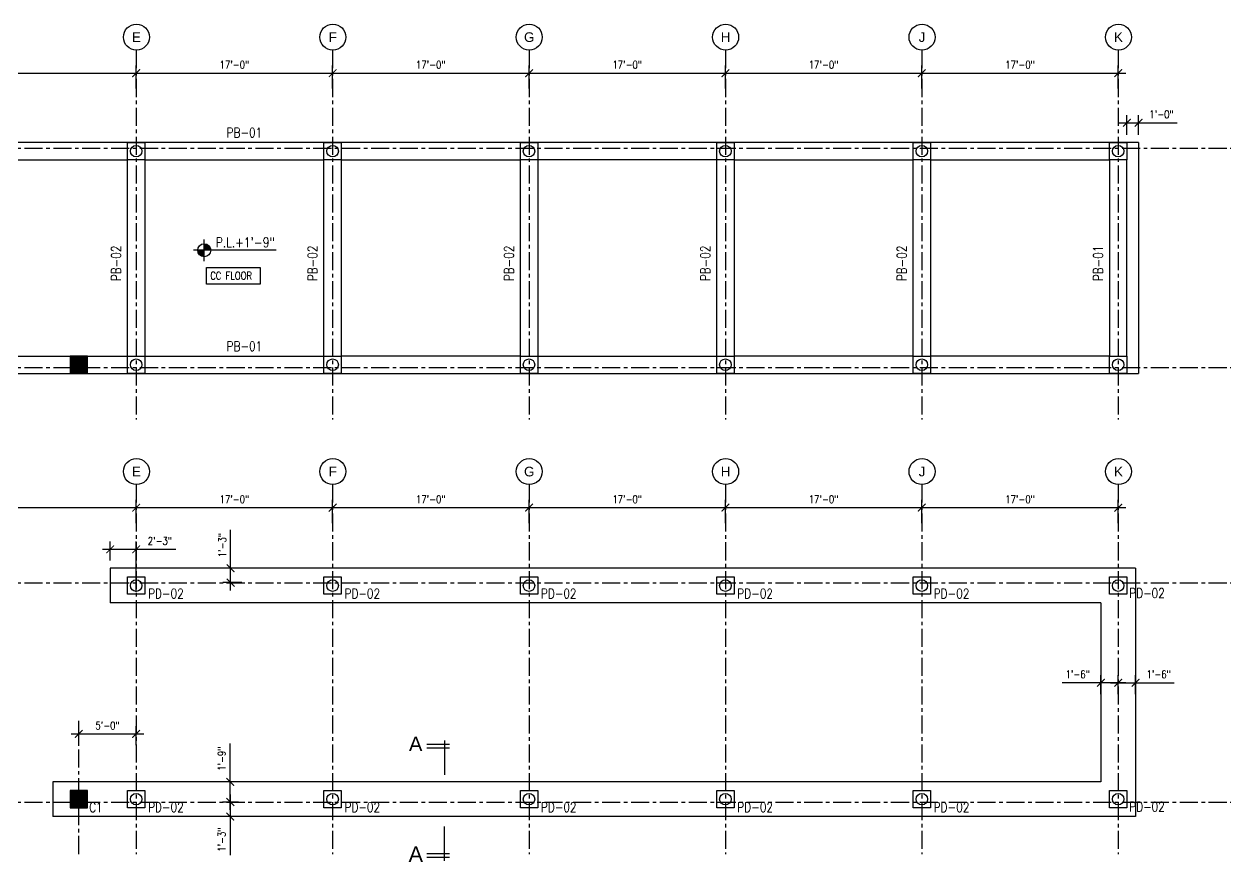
# Model space of a CAD drawing. Header units: inches. Extents: x 58342 to 61343, y 11242 to 14225.
# Drawn here: x 60089 to 61343, y 11433 to 12303 of the extents above; entities that cross this region are included whole.
import ezdxf
from ezdxf.enums import TextEntityAlignment as Align

# ---------------------------------------------------------------- set-up
doc = ezdxf.new("R2010")
doc.units = ezdxf.units.IN
doc.header["$MEASUREMENT"] = 0
doc.header["$PDMODE"] = 3
doc.linetypes.add('CENTER', pattern=[2, 1.25, -0.25, 0.25, -0.25])
for name, color, linetype in [('A-RCC-SHWL', 4, 'Continuous'), ('A-TEXT-P', 242, 'Continuous'), ('aero', 2, 'Continuous'), ('COLUMN', 4, 'Continuous'), ('DIM', 2, 'Continuous'), ('GC', 3, 'Continuous'), ('Grid line', 1, 'CENTER'), ('GT', 4, 'Continuous'), ('HATCH', 253, 'Continuous'), ('L3', 3, 'Continuous'), ('L5', 5, 'Continuous'), ('LEVEL', 2, 'Continuous'), ('PB', 3, 'Continuous'), ('TEXT2', 3, 'Continuous'), ('TEXT3', 4, 'Continuous'), ('WALL', 3, 'Continuous')]:
    doc.layers.add(name, color=color, linetype=linetype)
doc.styles.add('ARIAL', font='arial.ttf')
doc.styles.add('dim', font='arial.ttf')
doc.styles.add('DIM 1_1 (A)', font='simplex.shx', dxfattribs={"width": 0.8})
doc.styles.add('DIM 1_4 (A)', font='simplex.shx', dxfattribs={"width": 0.8})
doc.styles.add('DIM 1_8 (A)', font='simplex.shx', dxfattribs={"width": 0.8})
doc.styles.add('DIM 3_16 (A)', font='simplex.shx', dxfattribs={"width": 0.8})
doc.dimstyles.new('DIM 1_8 (A)', dxfattribs={"dimtxt": 8, "dimasz": 8, "dimexe": 8, "dimexo": 8, "dimgap": 4, "dimtad": 1, "dimdec": 0, "dimzin": 3, "dimdsep": 46, "dimlunit": 4, "dimtxsty": 'DIM 1_8 (A)', "dimblk": 'ARCHTICK', "dimcen": 8, "dimdle": 8, "dimclrd": 2, "dimclre": 2, "dimclrt": 3, "dimadec": 0, "dimazin": 2, "dimtfac": 1, "dimtdec": 0, "dimtofl": 0, "dimtmove": 0, "dimatfit": 3, "dimfxl": 0, "dimtolj": 1, "dimtzin": 0, "dimlwd": -1, "dimlwe": -1, "dimarcsym": 0})

# ---------------------------------------------------------------- blocks, each defined once
blk = doc.blocks.new('_ARCHTICK')
at = {"color": 0, "linetype": 'ByBlock', "const_width": 0.15}
blk.add_lwpolyline([(-0.5, -0.5), (0.5, 0.5)], dxfattribs=at)
blk = doc.blocks.new('*D1055')
at = {"layer": 'DEFPOINTS', "color": 0, "transparency": 16777216}
for p in [(60205.8, 12252.2), (59809.8, 12228.2), (60205.8, 12228.2)]:
    blk.add_point(p, dxfattribs=at)
at = {"layer": 'DIM', "color": 2, "transparency": 16777216}
for p, q in [((59809.8, 12236.2), (59809.8, 12260.2)), ((60205.8, 12236.2), (60205.8, 12260.2)), ((59801.8, 12252.2), (60213.8, 12252.2))]:
    blk.add_line(p, q, dxfattribs=at)
at = {"layer": 'DIM', "color": 2, "transparency": 16777216, "xscale": 8, "yscale": 8, "zscale": 8, "rotation": 180}
blk.add_blockref('_ARCHTICK', (59809.8, 12252.2), dxfattribs=at)
at = {"layer": 'DIM', "color": 2, "transparency": 16777216, "xscale": 8, "yscale": 8, "zscale": 8}
blk.add_blockref('_ARCHTICK', (60205.8, 12252.2), dxfattribs=at)
at = {"layer": 'DIM', "color": 3, "transparency": 16777216, "insert": (60007.8, 12261), "char_height": 8, "attachment_point": 5, "style": 'DIM 1_8 (A)'}
blk.add_mtext('\\A1;33\'-0"', dxfattribs=at)
blk = doc.blocks.new('*D1056')
at = {"layer": 'DEFPOINTS', "color": 0, "transparency": 16777216}
for p in [(60409.8, 12252.2), (60205.8, 12228.2), (60409.8, 12228.2)]:
    blk.add_point(p, dxfattribs=at)
at = {"layer": 'DIM', "color": 2, "transparency": 16777216}
for p, q in [((60205.8, 12236.2), (60205.8, 12260.2)), ((60409.8, 12236.2), (60409.8, 12260.2)), ((60197.8, 12252.2), (60417.8, 12252.2))]:
    blk.add_line(p, q, dxfattribs=at)
at = {"layer": 'DIM', "color": 2, "transparency": 16777216, "xscale": 8, "yscale": 8, "zscale": 8, "rotation": 180}
blk.add_blockref('_ARCHTICK', (60205.8, 12252.2), dxfattribs=at)
at = {"layer": 'DIM', "color": 2, "transparency": 16777216, "xscale": 8, "yscale": 8, "zscale": 8}
blk.add_blockref('_ARCHTICK', (60409.8, 12252.2), dxfattribs=at)
at = {"layer": 'DIM', "color": 3, "transparency": 16777216, "insert": (60307.8, 12261), "char_height": 8, "attachment_point": 5, "style": 'DIM 1_8 (A)'}
blk.add_mtext('\\A1;17\'-0"', dxfattribs=at)
blk = doc.blocks.new('*D1057')
at = {"layer": 'DEFPOINTS', "color": 0, "transparency": 16777216}
for p in [(60613.8, 12252.2), (60409.8, 12228.2), (60613.8, 12228.2)]:
    blk.add_point(p, dxfattribs=at)
at = {"layer": 'DIM', "color": 2, "transparency": 16777216}
for p, q in [((60409.8, 12236.2), (60409.8, 12260.2)), ((60613.8, 12236.2), (60613.8, 12260.2)), ((60401.8, 12252.2), (60621.8, 12252.2))]:
    blk.add_line(p, q, dxfattribs=at)
at = {"layer": 'DIM', "color": 2, "transparency": 16777216, "xscale": 8, "yscale": 8, "zscale": 8, "rotation": 180}
blk.add_blockref('_ARCHTICK', (60409.8, 12252.2), dxfattribs=at)
at = {"layer": 'DIM', "color": 2, "transparency": 16777216, "xscale": 8, "yscale": 8, "zscale": 8}
blk.add_blockref('_ARCHTICK', (60613.8, 12252.2), dxfattribs=at)
at = {"layer": 'DIM', "color": 3, "transparency": 16777216, "insert": (60511.8, 12261), "char_height": 8, "attachment_point": 5, "style": 'DIM 1_8 (A)'}
blk.add_mtext('\\A1;17\'-0"', dxfattribs=at)
blk = doc.blocks.new('*D1058')
at = {"layer": 'DEFPOINTS', "color": 0, "transparency": 16777216}
for p in [(60817.8, 12252.2), (60613.8, 12228.2), (60817.8, 12228.2)]:
    blk.add_point(p, dxfattribs=at)
at = {"layer": 'DIM', "color": 2, "transparency": 16777216}
for p, q in [((60613.8, 12236.2), (60613.8, 12260.2)), ((60817.8, 12236.2), (60817.8, 12260.2)), ((60605.8, 12252.2), (60825.8, 12252.2))]:
    blk.add_line(p, q, dxfattribs=at)
at = {"layer": 'DIM', "color": 2, "transparency": 16777216, "xscale": 8, "yscale": 8, "zscale": 8, "rotation": 180}
blk.add_blockref('_ARCHTICK', (60613.8, 12252.2), dxfattribs=at)
at = {"layer": 'DIM', "color": 2, "transparency": 16777216, "xscale": 8, "yscale": 8, "zscale": 8}
blk.add_blockref('_ARCHTICK', (60817.8, 12252.2), dxfattribs=at)
at = {"layer": 'DIM', "color": 3, "transparency": 16777216, "insert": (60715.8, 12261), "char_height": 8, "attachment_point": 5, "style": 'DIM 1_8 (A)'}
blk.add_mtext('\\A1;17\'-0"', dxfattribs=at)
blk = doc.blocks.new('*D1059')
at = {"layer": 'DEFPOINTS', "color": 0, "transparency": 16777216}
for p in [(61021.8, 12252.2), (60817.8, 12228.2), (61021.8, 12228.2)]:
    blk.add_point(p, dxfattribs=at)
at = {"layer": 'DIM', "color": 2, "transparency": 16777216}
for p, q in [((60817.8, 12236.2), (60817.8, 12260.2)), ((61021.8, 12236.2), (61021.8, 12260.2)), ((60809.8, 12252.2), (61029.8, 12252.2))]:
    blk.add_line(p, q, dxfattribs=at)
at = {"layer": 'DIM', "color": 2, "transparency": 16777216, "xscale": 8, "yscale": 8, "zscale": 8, "rotation": 180}
blk.add_blockref('_ARCHTICK', (60817.8, 12252.2), dxfattribs=at)
at = {"layer": 'DIM', "color": 2, "transparency": 16777216, "xscale": 8, "yscale": 8, "zscale": 8}
blk.add_blockref('_ARCHTICK', (61021.8, 12252.2), dxfattribs=at)
at = {"layer": 'DIM', "color": 3, "transparency": 16777216, "insert": (60919.8, 12261), "char_height": 8, "attachment_point": 5, "style": 'DIM 1_8 (A)'}
blk.add_mtext('\\A1;17\'-0"', dxfattribs=at)
blk = doc.blocks.new('*D1060')
at = {"layer": 'DEFPOINTS', "color": 0, "transparency": 16777216}
for p in [(61225.8, 12252.2), (61021.8, 12228.2), (61225.8, 12228.2)]:
    blk.add_point(p, dxfattribs=at)
at = {"layer": 'DIM', "color": 2, "transparency": 16777216}
for p, q in [((61021.8, 12236.2), (61021.8, 12260.2)), ((61225.8, 12236.2), (61225.8, 12260.2)), ((61013.8, 12252.2), (61233.8, 12252.2))]:
    blk.add_line(p, q, dxfattribs=at)
at = {"layer": 'DIM', "color": 2, "transparency": 16777216, "xscale": 8, "yscale": 8, "zscale": 8, "rotation": 180}
blk.add_blockref('_ARCHTICK', (61021.8, 12252.2), dxfattribs=at)
at = {"layer": 'DIM', "color": 2, "transparency": 16777216, "xscale": 8, "yscale": 8, "zscale": 8}
blk.add_blockref('_ARCHTICK', (61225.8, 12252.2), dxfattribs=at)
at = {"layer": 'DIM', "color": 3, "transparency": 16777216, "insert": (61123.8, 12261), "char_height": 8, "attachment_point": 5, "style": 'DIM 1_8 (A)'}
blk.add_mtext('\\A1;17\'-0"', dxfattribs=at)
blk = doc.blocks.new('*D1125')
at = {"layer": 'DEFPOINTS', "color": 0, "transparency": 16777216}
for p in [(60205.8, 11800.7), (59809.8, 11776.7), (60205.8, 11776.7)]:
    blk.add_point(p, dxfattribs=at)
at = {"layer": 'DIM', "color": 2, "transparency": 16777216}
for p, q in [((59809.8, 11784.7), (59809.8, 11808.7)), ((60205.8, 11784.7), (60205.8, 11808.7)), ((59801.8, 11800.7), (60213.8, 11800.7))]:
    blk.add_line(p, q, dxfattribs=at)
at = {"layer": 'DIM', "color": 2, "transparency": 16777216, "xscale": 8, "yscale": 8, "zscale": 8, "rotation": 180}
blk.add_blockref('_ARCHTICK', (59809.8, 11800.7), dxfattribs=at)
at = {"layer": 'DIM', "color": 2, "transparency": 16777216, "xscale": 8, "yscale": 8, "zscale": 8}
blk.add_blockref('_ARCHTICK', (60205.8, 11800.7), dxfattribs=at)
at = {"layer": 'DIM', "color": 3, "transparency": 16777216, "insert": (60007.8, 11809.4), "char_height": 8, "attachment_point": 5, "style": 'DIM 1_8 (A)'}
blk.add_mtext('\\A1;33\'-0"', dxfattribs=at)
blk = doc.blocks.new('*D1126')
at = {"layer": 'DEFPOINTS', "color": 0, "transparency": 16777216}
for p in [(60409.8, 11800.7), (60205.8, 11776.7), (60409.8, 11776.7)]:
    blk.add_point(p, dxfattribs=at)
at = {"layer": 'DIM', "color": 2, "transparency": 16777216}
for p, q in [((60205.8, 11784.7), (60205.8, 11808.7)), ((60409.8, 11784.7), (60409.8, 11808.7)), ((60197.8, 11800.7), (60417.8, 11800.7))]:
    blk.add_line(p, q, dxfattribs=at)
at = {"layer": 'DIM', "color": 2, "transparency": 16777216, "xscale": 8, "yscale": 8, "zscale": 8, "rotation": 180}
blk.add_blockref('_ARCHTICK', (60205.8, 11800.7), dxfattribs=at)
at = {"layer": 'DIM', "color": 2, "transparency": 16777216, "xscale": 8, "yscale": 8, "zscale": 8}
blk.add_blockref('_ARCHTICK', (60409.8, 11800.7), dxfattribs=at)
at = {"layer": 'DIM', "color": 3, "transparency": 16777216, "insert": (60307.8, 11809.4), "char_height": 8, "attachment_point": 5, "style": 'DIM 1_8 (A)'}
blk.add_mtext('\\A1;17\'-0"', dxfattribs=at)
blk = doc.blocks.new('*D1127')
at = {"layer": 'DEFPOINTS', "color": 0, "transparency": 16777216}
for p in [(60613.8, 11800.7), (60409.8, 11776.7), (60613.8, 11776.7)]:
    blk.add_point(p, dxfattribs=at)
at = {"layer": 'DIM', "color": 2, "transparency": 16777216}
for p, q in [((60409.8, 11784.7), (60409.8, 11808.7)), ((60613.8, 11784.7), (60613.8, 11808.7)), ((60401.8, 11800.7), (60621.8, 11800.7))]:
    blk.add_line(p, q, dxfattribs=at)
at = {"layer": 'DIM', "color": 2, "transparency": 16777216, "xscale": 8, "yscale": 8, "zscale": 8, "rotation": 180}
blk.add_blockref('_ARCHTICK', (60409.8, 11800.7), dxfattribs=at)
at = {"layer": 'DIM', "color": 2, "transparency": 16777216, "xscale": 8, "yscale": 8, "zscale": 8}
blk.add_blockref('_ARCHTICK', (60613.8, 11800.7), dxfattribs=at)
at = {"layer": 'DIM', "color": 3, "transparency": 16777216, "insert": (60511.8, 11809.4), "char_height": 8, "attachment_point": 5, "style": 'DIM 1_8 (A)'}
blk.add_mtext('\\A1;17\'-0"', dxfattribs=at)
blk = doc.blocks.new('*D1128')
at = {"layer": 'DEFPOINTS', "color": 0, "transparency": 16777216}
for p in [(60817.8, 11800.7), (60613.8, 11776.7), (60817.8, 11776.7)]:
    blk.add_point(p, dxfattribs=at)
at = {"layer": 'DIM', "color": 2, "transparency": 16777216}
for p, q in [((60613.8, 11784.7), (60613.8, 11808.7)), ((60817.8, 11784.7), (60817.8, 11808.7)), ((60605.8, 11800.7), (60825.8, 11800.7))]:
    blk.add_line(p, q, dxfattribs=at)
at = {"layer": 'DIM', "color": 2, "transparency": 16777216, "xscale": 8, "yscale": 8, "zscale": 8, "rotation": 180}
blk.add_blockref('_ARCHTICK', (60613.8, 11800.7), dxfattribs=at)
at = {"layer": 'DIM', "color": 2, "transparency": 16777216, "xscale": 8, "yscale": 8, "zscale": 8}
blk.add_blockref('_ARCHTICK', (60817.8, 11800.7), dxfattribs=at)
at = {"layer": 'DIM', "color": 3, "transparency": 16777216, "insert": (60715.8, 11809.4), "char_height": 8, "attachment_point": 5, "style": 'DIM 1_8 (A)'}
blk.add_mtext('\\A1;17\'-0"', dxfattribs=at)
blk = doc.blocks.new('*D1129')
at = {"layer": 'DEFPOINTS', "color": 0, "transparency": 16777216}
for p in [(61021.8, 11800.7), (60817.8, 11776.7), (61021.8, 11776.7)]:
    blk.add_point(p, dxfattribs=at)
at = {"layer": 'DIM', "color": 2, "transparency": 16777216}
for p, q in [((60817.8, 11784.7), (60817.8, 11808.7)), ((61021.8, 11784.7), (61021.8, 11808.7)), ((60809.8, 11800.7), (61029.8, 11800.7))]:
    blk.add_line(p, q, dxfattribs=at)
at = {"layer": 'DIM', "color": 2, "transparency": 16777216, "xscale": 8, "yscale": 8, "zscale": 8, "rotation": 180}
blk.add_blockref('_ARCHTICK', (60817.8, 11800.7), dxfattribs=at)
at = {"layer": 'DIM', "color": 2, "transparency": 16777216, "xscale": 8, "yscale": 8, "zscale": 8}
blk.add_blockref('_ARCHTICK', (61021.8, 11800.7), dxfattribs=at)
at = {"layer": 'DIM', "color": 3, "transparency": 16777216, "insert": (60919.8, 11809.4), "char_height": 8, "attachment_point": 5, "style": 'DIM 1_8 (A)'}
blk.add_mtext('\\A1;17\'-0"', dxfattribs=at)
blk = doc.blocks.new('*D1130')
at = {"layer": 'DEFPOINTS', "color": 0, "transparency": 16777216}
for p in [(61225.8, 11800.7), (61021.8, 11776.7), (61225.8, 11776.7)]:
    blk.add_point(p, dxfattribs=at)
at = {"layer": 'DIM', "color": 2, "transparency": 16777216}
for p, q in [((61021.8, 11784.7), (61021.8, 11808.7)), ((61225.8, 11784.7), (61225.8, 11808.7)), ((61013.8, 11800.7), (61233.8, 11800.7))]:
    blk.add_line(p, q, dxfattribs=at)
at = {"layer": 'DIM', "color": 2, "transparency": 16777216, "xscale": 8, "yscale": 8, "zscale": 8, "rotation": 180}
blk.add_blockref('_ARCHTICK', (61021.8, 11800.7), dxfattribs=at)
at = {"layer": 'DIM', "color": 2, "transparency": 16777216, "xscale": 8, "yscale": 8, "zscale": 8}
blk.add_blockref('_ARCHTICK', (61225.8, 11800.7), dxfattribs=at)
at = {"layer": 'DIM', "color": 3, "transparency": 16777216, "insert": (61123.8, 11809.4), "char_height": 8, "attachment_point": 5, "style": 'DIM 1_8 (A)'}
blk.add_mtext('\\A1;17\'-0"', dxfattribs=at)
blk = doc.blocks.new('LEV.')
at = {"layer": 'LEVEL'}
h = blk.add_hatch(color=2, dxfattribs=at)
h.paths.add_polyline_path([(0, 0), (-0.84, 0, 0.414214), (0, -0.84)])
h.paths.add_polyline_path([(0, 0.84), (0, 0), (0.84, 0, 0.414214)])
for p, q in [((9.35, 0), (-1.41, 0)), ((0, -1.41), (0, 1.41))]:
    blk.add_line(p, q, dxfattribs=at)
blk.add_circle((0, 0), 0.844, dxfattribs=at)
at = {"layer": 'TEXT3', "style": 'DIM 1_1 (A)', "width": 0.8}
blk.add_attdef('A', (5.25, 0.41), '', height=1.25, dxfattribs=at)
blk = doc.blocks.new('*D1134')
at = {"layer": 'DEFPOINTS', "color": 0, "transparency": 16777216}
for p in [(60303.9, 11737.7), (60323.6, 11737.7), (60323.6, 11722.7)]:
    blk.add_point(p, dxfattribs=at)
at = {"layer": 'DIM', "color": 2, "transparency": 16777216}
for p, q in [((60303.9, 11737.7), (60303.9, 11777.7)), ((60315.6, 11737.7), (60295.9, 11737.7)), ((60303.9, 11714.7), (60303.9, 11737.7)), ((60315.6, 11722.7), (60295.9, 11722.7))]:
    blk.add_line(p, q, dxfattribs=at)
at = {"layer": 'DIM', "color": 2, "transparency": 16777216, "xscale": 8, "yscale": 8, "zscale": 8}
for p, rotation in [((60303.9, 11737.7), 90), ((60303.9, 11722.7), 270)]:
    blk.add_blockref('_ARCHTICK', p, dxfattribs=dict(at, rotation=rotation))
at = {"layer": 'DIM', "color": 3, "transparency": 16777216, "insert": (60295.1, 11761.7), "char_height": 8, "attachment_point": 5, "rotation": 90, "style": 'DIM 1_8 (A)'}
blk.add_mtext('\\A1;1\'-3"', dxfattribs=at)
blk = doc.blocks.new('*D1135')
at = {"layer": 'DEFPOINTS', "color": 0, "transparency": 16777216}
for p in [(60303.5, 11515.7), (60319.9, 11515.7), (60319.9, 11494.7)]:
    blk.add_point(p, dxfattribs=at)
at = {"layer": 'DIM', "color": 2, "transparency": 16777216}
for p, q in [((60303.5, 11515.7), (60303.5, 11555.7)), ((60311.9, 11515.7), (60295.5, 11515.7)), ((60303.5, 11486.7), (60303.5, 11515.7)), ((60311.9, 11494.7), (60295.5, 11494.7))]:
    blk.add_line(p, q, dxfattribs=at)
at = {"layer": 'DIM', "color": 2, "transparency": 16777216, "xscale": 8, "yscale": 8, "zscale": 8}
for p, rotation in [((60303.5, 11515.7), 90), ((60303.5, 11494.7), 270)]:
    blk.add_blockref('_ARCHTICK', p, dxfattribs=dict(at, rotation=rotation))
at = {"layer": 'DIM', "color": 3, "transparency": 16777216, "insert": (60294.7, 11539.7), "char_height": 8, "attachment_point": 5, "rotation": 90, "style": 'DIM 1_8 (A)'}
blk.add_mtext('\\A1;1\'-9"', dxfattribs=at)
blk = doc.blocks.new('*D1132')
at = {"layer": 'DEFPOINTS', "color": 0, "transparency": 16777216}
for p in [(60319.9, 11494.7), (60303.5, 11479.7), (60319.9, 11479.7)]:
    blk.add_point(p, dxfattribs=at)
at = {"layer": 'DIM', "color": 2, "transparency": 16777216}
for p, q in [((60311.9, 11494.7), (60295.5, 11494.7)), ((60303.5, 11502.7), (60303.5, 11479.7)), ((60311.9, 11479.7), (60295.5, 11479.7)), ((60303.5, 11479.7), (60303.5, 11439.6))]:
    blk.add_line(p, q, dxfattribs=at)
at = {"layer": 'DIM', "color": 2, "transparency": 16777216, "xscale": 8, "yscale": 8, "zscale": 8}
for p, rotation in [((60303.5, 11494.7), 90), ((60303.5, 11479.7), 270)]:
    blk.add_blockref('_ARCHTICK', p, dxfattribs=dict(at, rotation=rotation))
at = {"layer": 'DIM', "color": 3, "transparency": 16777216, "insert": (60294.7, 11455.6), "char_height": 8, "attachment_point": 5, "rotation": 90, "style": 'DIM 1_8 (A)'}
blk.add_mtext('\\A1;1\'-3"', dxfattribs=at)
blk = doc.blocks.new('*D1136')
at = {"layer": 'DEFPOINTS', "color": 0, "transparency": 16777216}
for p in [(60205.8, 11757.4), (60178.8, 11737.7), (60205.8, 11705.1)]:
    blk.add_point(p, dxfattribs=at)
at = {"layer": 'DIM', "color": 2, "transparency": 16777216}
for p, q in [((60170.8, 11757.4), (60205.8, 11757.4)), ((60178.8, 11745.7), (60178.8, 11765.4)), ((60205.8, 11713.1), (60205.8, 11765.4)), ((60205.8, 11757.4), (60247.1, 11757.4))]:
    blk.add_line(p, q, dxfattribs=at)
at = {"layer": 'DIM', "color": 2, "transparency": 16777216, "xscale": 8, "yscale": 8, "zscale": 8, "rotation": 180}
blk.add_blockref('_ARCHTICK', (60178.8, 11757.4), dxfattribs=at)
at = {"layer": 'DIM', "color": 2, "transparency": 16777216, "xscale": 8, "yscale": 8, "zscale": 8}
blk.add_blockref('_ARCHTICK', (60205.8, 11757.4), dxfattribs=at)
at = {"layer": 'DIM', "color": 3, "transparency": 16777216, "insert": (60230.4, 11766.1), "char_height": 8, "attachment_point": 5, "style": 'DIM 1_8 (A)'}
blk.add_mtext('\\A1;2\'-3"', dxfattribs=at)
blk = doc.blocks.new('*D1133')
at = {"layer": 'DEFPOINTS', "color": 0, "transparency": 16777216}
for p in [(60205.8, 11565.5), (60146.2, 11545.8), (60205.8, 11545.8)]:
    blk.add_point(p, dxfattribs=at)
at = {"layer": 'DIM', "color": 2, "transparency": 16777216}
for p, q in [((60146.2, 11553.8), (60146.2, 11573.5)), ((60205.8, 11553.8), (60205.8, 11573.5)), ((60138.2, 11565.5), (60213.8, 11565.5))]:
    blk.add_line(p, q, dxfattribs=at)
at = {"layer": 'DIM', "color": 2, "transparency": 16777216, "xscale": 8, "yscale": 8, "zscale": 8, "rotation": 180}
blk.add_blockref('_ARCHTICK', (60146.2, 11565.5), dxfattribs=at)
at = {"layer": 'DIM', "color": 2, "transparency": 16777216, "xscale": 8, "yscale": 8, "zscale": 8}
blk.add_blockref('_ARCHTICK', (60205.8, 11565.5), dxfattribs=at)
at = {"layer": 'DIM', "color": 3, "transparency": 16777216, "insert": (60176, 11574.2), "char_height": 8, "attachment_point": 5, "style": 'DIM 1_8 (A)'}
blk.add_mtext('\\A1;5\'-0"', dxfattribs=at)
blk = doc.blocks.new('*D1138')
at = {"layer": 'DEFPOINTS', "color": 0, "transparency": 16777216}
for p in [(61207.8, 11618.7), (61207.8, 11598.8), (61225.8, 11598.8)]:
    blk.add_point(p, dxfattribs=at)
at = {"layer": 'DIM', "color": 2, "transparency": 16777216}
for p, q in [((61207.8, 11606.8), (61207.8, 11626.7)), ((61225.8, 11606.8), (61225.8, 11626.7)), ((61207.8, 11618.7), (61167.7, 11618.7)), ((61233.8, 11618.7), (61207.8, 11618.7))]:
    blk.add_line(p, q, dxfattribs=at)
at = {"layer": 'DIM', "color": 2, "transparency": 16777216, "xscale": 8, "yscale": 8, "zscale": 8, "rotation": 180}
blk.add_blockref('_ARCHTICK', (61207.8, 11618.7), dxfattribs=at)
at = {"layer": 'DIM', "color": 2, "transparency": 16777216, "xscale": 8, "yscale": 8, "zscale": 8}
blk.add_blockref('_ARCHTICK', (61225.8, 11618.7), dxfattribs=at)
at = {"layer": 'DIM', "color": 3, "transparency": 16777216, "insert": (61183.7, 11627.5), "char_height": 8, "attachment_point": 5, "style": 'DIM 1_8 (A)'}
blk.add_mtext('\\A1;1\'-6"', dxfattribs=at)
blk = doc.blocks.new('*D1137')
at = {"layer": 'DEFPOINTS', "color": 0, "transparency": 16777216}
for p in [(61243.8, 11618.7), (61225.8, 11598.8), (61243.8, 11598.8)]:
    blk.add_point(p, dxfattribs=at)
at = {"layer": 'DIM', "color": 2, "transparency": 16777216}
for p, q in [((61225.8, 11606.8), (61225.8, 11626.7)), ((61243.8, 11606.8), (61243.8, 11626.7)), ((61217.8, 11618.7), (61243.8, 11618.7)), ((61243.8, 11618.7), (61283.9, 11618.7))]:
    blk.add_line(p, q, dxfattribs=at)
at = {"layer": 'DIM', "color": 2, "transparency": 16777216, "xscale": 8, "yscale": 8, "zscale": 8, "rotation": 180}
blk.add_blockref('_ARCHTICK', (61225.8, 11618.7), dxfattribs=at)
at = {"layer": 'DIM', "color": 2, "transparency": 16777216, "xscale": 8, "yscale": 8, "zscale": 8}
blk.add_blockref('_ARCHTICK', (61243.8, 11618.7), dxfattribs=at)
at = {"layer": 'DIM', "color": 3, "transparency": 16777216, "insert": (61267.8, 11627.5), "char_height": 8, "attachment_point": 5, "style": 'DIM 1_8 (A)'}
blk.add_mtext('\\A1;1\'-6"', dxfattribs=at)
blk = doc.blocks.new('*D1152')
at = {"layer": 'DEFPOINTS', "color": 0, "transparency": 16777216}
for p in [(61246.8, 12200.7), (61234.8, 12180.2), (61246.8, 12180.2)]:
    blk.add_point(p, dxfattribs=at)
at = {"layer": 'DIM', "color": 2, "transparency": 16777216}
for p, q in [((61234.8, 12188.2), (61234.8, 12208.7)), ((61246.8, 12188.2), (61246.8, 12208.7)), ((61226.8, 12200.7), (61246.8, 12200.7)), ((61246.8, 12200.7), (61286.9, 12200.7))]:
    blk.add_line(p, q, dxfattribs=at)
at = {"layer": 'DIM', "color": 2, "transparency": 16777216, "xscale": 8, "yscale": 8, "zscale": 8, "rotation": 180}
blk.add_blockref('_ARCHTICK', (61234.8, 12200.7), dxfattribs=at)
at = {"layer": 'DIM', "color": 2, "transparency": 16777216, "xscale": 8, "yscale": 8, "zscale": 8}
blk.add_blockref('_ARCHTICK', (61246.8, 12200.7), dxfattribs=at)
at = {"layer": 'DIM', "color": 3, "transparency": 16777216, "insert": (61270.8, 12209.5), "char_height": 8, "attachment_point": 5, "style": 'DIM 1_8 (A)'}
blk.add_mtext('\\A1;1\'-0"', dxfattribs=at)
blk = doc.blocks.new('A$C76A7568D')
at = {"layer": 'L3'}
blk.add_line((0, 3.9), (0, -31.9), dxfattribs=at)
at = {"layer": 'L5', "color": 6}
for p, q in [((-18.6, 0), (5, 0)), ((-18.6, -4), (5, -4))]:
    blk.add_line(p, q, dxfattribs=at)

msp = doc.modelspace()

# ---------------------------------------------------------------- hatches: boundary and pattern name
at = {"layer": 'HATCH'}
h = msp.add_hatch(dxfattribs=at)
h.set_pattern_fill('_USER', color=1, angle=45, style=0, pattern_type=0)
h.set_pattern_definition([(45, (0, 565.9392), (-0.707106781, 0.707106781), [])])
h.paths.add_polyline_path([(60155.2070904, 11946.211491), (60137.2070904, 11946.211491), (60137.2070904, 11940.211491), (60155.2070904, 11940.211491)])
h.paths.add_polyline_path([(60155.2070904, 11958.211491), (60137.2070904, 11958.211491), (60137.2070904, 11946.211491), (60155.2070904, 11946.211491)])
h = msp.add_hatch(dxfattribs=at)
h.set_pattern_fill('_USER', color=1, angle=45, style=0, pattern_type=0)
h.set_pattern_definition([(45, (0, 114.3873), (-0.707106781, 0.707106781), [])])
h.paths.add_polyline_path([(60155.2070904, 11494.6595974), (60137.2070904, 11494.6595974), (60137.2070904, 11488.6595974), (60155.2070904, 11488.6595974)])
h.paths.add_polyline_path([(60155.2070904, 11506.6595974), (60137.2070904, 11506.6595974), (60137.2070904, 11494.6595974), (60155.2070904, 11494.6595974)])

# ---------------------------------------------------------------- linework, layer by layer
at = {"layer": 'A-RCC-SHWL'}
for points in [[(60214.7841881, 12162.211491), (60196.7841881, 12162.211491), (60196.7841881, 12180.211491), (60214.7841881, 12180.211491)], [(60418.7841881, 12162.211491), (60400.7841881, 12162.211491), (60400.7841881, 12180.211491), (60418.7841881, 12180.211491)], [(60622.7841881, 12162.211491), (60604.7841881, 12162.211491), (60604.7841881, 12180.211491), (60622.7841881, 12180.211491)], [(60826.7841881, 12162.211491), (60808.7841881, 12162.211491), (60808.7841881, 12180.211491), (60826.7841881, 12180.211491)], [(61030.7841881, 12162.211491), (61012.7841881, 12162.211491), (61012.7841881, 12180.211491), (61030.7841881, 12180.211491)], [(61234.7841881, 12162.211491), (61216.7841881, 12162.211491), (61216.7841881, 12180.211491), (61234.7841881, 12180.211491)], [(60137.2070904, 11940.211491), (60155.2070904, 11940.211491), (60155.2070904, 11958.211491), (60137.2070904, 11958.211491)], [(60214.7841881, 11940.211491), (60196.7841881, 11940.211491), (60196.7841881, 11958.211491), (60214.7841881, 11958.211491)], [(60418.7841881, 11940.211491), (60400.7841881, 11940.211491), (60400.7841881, 11958.211491), (60418.7841881, 11958.211491)], [(60622.7841881, 11940.211491), (60604.7841881, 11940.211491), (60604.7841881, 11958.211491), (60622.7841881, 11958.211491)], [(60826.7841881, 11940.211491), (60808.7841881, 11940.211491), (60808.7841881, 11958.211491), (60826.7841881, 11958.211491)], [(61030.7841881, 11940.211491), (61012.7841881, 11940.211491), (61012.7841881, 11958.211491), (61030.7841881, 11958.211491)], [(61234.7841881, 11940.211491), (61216.7841881, 11940.211491), (61216.7841881, 11958.211491), (61234.7841881, 11958.211491)], [(60214.7841881, 11710.6595974), (60196.7841881, 11710.6595974), (60196.7841881, 11728.6595974), (60214.7841881, 11728.6595974)], [(60418.7841881, 11710.6595974), (60400.7841881, 11710.6595974), (60400.7841881, 11728.6595974), (60418.7841881, 11728.6595974)], [(60622.7841881, 11710.6595974), (60604.7841881, 11710.6595974), (60604.7841881, 11728.6595974), (60622.7841881, 11728.6595974)], [(60826.7841881, 11710.6595974), (60808.7841881, 11710.6595974), (60808.7841881, 11728.6595974), (60826.7841881, 11728.6595974)], [(61030.7841881, 11710.6595974), (61012.7841881, 11710.6595974), (61012.7841881, 11728.6595974), (61030.7841881, 11728.6595974)], [(61234.7841881, 11710.6595974), (61216.7841881, 11710.6595974), (61216.7841881, 11728.6595974), (61234.7841881, 11728.6595974)], [(60137.2070904, 11488.6595974), (60155.2070904, 11488.6595974), (60155.2070904, 11506.6595974), (60137.2070904, 11506.6595974)], [(60214.7841881, 11488.6595974), (60196.7841881, 11488.6595974), (60196.7841881, 11506.6595974), (60214.7841881, 11506.6595974)], [(60418.7841881, 11488.6595974), (60400.7841881, 11488.6595974), (60400.7841881, 11506.6595974), (60418.7841881, 11506.6595974)], [(60622.7841881, 11488.6595974), (60604.7841881, 11488.6595974), (60604.7841881, 11506.6595974), (60622.7841881, 11506.6595974)], [(60826.7841881, 11488.6595974), (60808.7841881, 11488.6595974), (60808.7841881, 11506.6595974), (60826.7841881, 11506.6595974)], [(61030.7841881, 11488.6595974), (61012.7841881, 11488.6595974), (61012.7841881, 11506.6595974), (61030.7841881, 11506.6595974)], [(61234.7841881, 11488.6595974), (61216.7841881, 11488.6595974), (61216.7841881, 11506.6595974), (61234.7841881, 11506.6595974)]]:
    msp.add_lwpolyline(points, close=True, dxfattribs=at)
at = {"layer": 'aero', "color": 2}
msp.add_lwpolyline([(60278.9294495, 12050.3704603), (60334.682018, 12050.3704603), (60334.682018, 12032.7976402), (60278.9294495, 12032.7976402)], close=True, dxfattribs=at)
at = {"layer": 'COLUMN'}
for centre in [(60205.7841881, 12171.211491), (60409.7841881, 12171.211491), (60613.7841881, 12171.211491), (60817.7841881, 12171.211491), (61021.7841881, 12171.211491), (61225.7841881, 12171.211491), (60205.7841881, 11949.211491), (60409.7841881, 11949.211491), (60613.7841881, 11949.211491), (60817.7841881, 11949.211491), (61021.7841881, 11949.211491), (61225.7841881, 11949.211491), (60205.7841881, 11719.6595974), (60409.7841881, 11719.6595974), (60613.7841881, 11719.6595974), (60817.7841881, 11719.6595974), (61021.7841881, 11719.6595974), (61225.7841881, 11719.6595974), (60205.7841881, 11497.6595974), (60409.7841881, 11497.6595974), (60613.7841881, 11497.6595974), (60817.7841881, 11497.6595974), (61021.7841881, 11497.6595974), (61225.7841881, 11497.6595974)]:
    msp.add_circle(centre, 6, dxfattribs=at)
at = {"layer": 'GC'}
for centre in [(60206.0169826, 12289.711491), (60410.0169826, 12289.711491), (60614.0169826, 12289.711491), (60818.0169826, 12289.711491), (61022.0169826, 12289.711491), (61226.0169826, 12289.711491), (60206.0169826, 11838.1595974), (60410.0169826, 11838.1595974), (60614.0169826, 11838.1595974), (60818.0169826, 11838.1595974), (61022.0169826, 11838.1595974), (61226.0169826, 11838.1595974)]:
    msp.add_circle(centre, 13.5, dxfattribs=at)
at = {"layer": 'Grid line', "ltscale": 15}
for p, q in [((60205.7841881, 12276.211491), (60205.7841881, 11892.211491)), ((60409.7841881, 12276.211491), (60409.7841881, 11892.211491)), ((60613.7841881, 12276.211491), (60613.7841881, 11892.211491)), ((60817.7841881, 12276.211491), (60817.7841881, 11892.211491)), ((61021.7841881, 12276.211491), (61021.7841881, 11892.211491)), ((61225.7841881, 12276.211491), (61225.7841881, 11892.211491)), ((59219.7254211, 12174.211491), (61342.7841881, 12174.211491)), ((59219.7254211, 11946.211491), (61342.7841881, 11946.211491)), ((60205.7841881, 11824.6595974), (60205.7841881, 11440.6595974)), ((60409.7841881, 11824.6595974), (60409.7841881, 11440.6595974)), ((60613.7841881, 11824.6595974), (60613.7841881, 11440.6595974)), ((60817.7841881, 11824.6595974), (60817.7841881, 11440.6595974)), ((61021.7841881, 11824.6595974), (61021.7841881, 11440.6595974)), ((61225.7841881, 11824.6595974), (61225.7841881, 11440.6595974)), ((59219.7254211, 11722.6595974), (61342.7841881, 11722.6595974)), ((60146.2070904, 11440.6595974), (60146.2070904, 11579.0143654)), ((59219.7254211, 11494.6595974), (61342.7841881, 11494.6595974))]:
    msp.add_line(p, q, dxfattribs=at)
at = {"layer": 'WALL'}
for p, q in [((61246.7841881, 12180.211491), (59596.7841881, 12180.211491)), ((61246.7841881, 12180.211491), (61246.7841881, 11940.211491)), ((59818.7841881, 12162.211491), (60196.7841881, 12162.211491)), ((60196.7841881, 11958.211491), (60196.7841881, 12162.211491)), ((60214.7841881, 12162.211491), (60400.7841881, 12162.211491)), ((60214.7841881, 12162.211491), (60214.7841881, 11958.211491)), ((60400.7841881, 11958.211491), (60400.7841881, 12162.211491)), ((60418.7841881, 12162.211491), (60604.7841881, 12162.211491)), ((60418.7841881, 12162.211491), (60418.7841881, 11958.211491)), ((60604.7841881, 11958.211491), (60604.7841881, 12162.211491)), ((60808.7841881, 12162.211491), (60622.7841881, 12162.211491)), ((60622.7841881, 12162.211491), (60622.7841881, 11958.211491)), ((60808.7841881, 11958.211491), (60808.7841881, 12162.211491)), ((60826.7841881, 12162.211491), (61012.7841881, 12162.211491)), ((60826.7841881, 12162.211491), (60826.7841881, 11958.211491)), ((61012.7841881, 11958.211491), (61012.7841881, 12162.211491)), ((61030.7841881, 12162.211491), (61216.7841881, 12162.211491)), ((61030.7841881, 12162.211491), (61030.7841881, 11958.211491)), ((61216.7841881, 12162.211491), (61216.7841881, 11958.211491)), ((61234.7841881, 11958.211491), (61234.7841881, 12162.211491)), ((59849.2070904, 11958.211491), (60137.2070904, 11958.211491)), ((60155.2070904, 11958.211491), (60196.7841881, 11958.211491)), ((60214.7841881, 11958.211491), (60400.7841881, 11958.211491)), ((60604.7841881, 11958.211491), (60418.7841881, 11958.211491)), ((60622.7841881, 11958.211491), (60808.7841881, 11958.211491)), ((61012.7841881, 11958.211491), (60826.7841881, 11958.211491)), ((61216.7841881, 11958.211491), (61030.7841881, 11958.211491)), ((59849.2070904, 11940.211491), (60137.2070904, 11940.211491)), ((60143.6159108, 11940.211491), (61246.7841881, 11940.211491)), ((61243.7841881, 11737.6595974), (60178.7841881, 11737.6595974)), ((60178.7841881, 11737.6595974), (60178.7841881, 11701.6595974)), ((61243.7841881, 11737.6595974), (61243.7841881, 11479.6595974)), ((61207.7841881, 11701.6595974), (60178.7841881, 11701.6595974)), ((61207.7841881, 11701.6595974), (61207.7841881, 11515.6595974)), ((61207.7841881, 11515.6595974), (60119.2070904, 11515.6595974)), ((60119.2070904, 11515.6595974), (60119.2070904, 11479.6595974)), ((61243.7841881, 11479.6595974), (60119.2070904, 11479.6595974))]:
    msp.add_line(p, q, dxfattribs=at)

# ---------------------------------------------------------------- block references
ref = msp.add_blockref('LEV.', (60276.4093906, 12068.1375037), dxfattribs=dict(xscale=8, yscale=8, zscale=8))
ref.add_attrib('A', 'P.L.+1\'-9"', (60288.3850182, 12071.4309852), dxfattribs={"layer": 'TEXT3', "height": 10, "style": 'DIM 1_8 (A)', "width": 0.8125})
at = {"layer": 'PB'}
msp.add_blockref('A$C76A7568D', (60526.1620991, 11554.9239446), dxfattribs=at)
at = {"layer": 'PB', "xscale": -1, "rotation": 180}
msp.add_blockref('A$C76A7568D', (60526.1620991, 11437.3741862), dxfattribs=at)

# ---------------------------------------------------------------- texts
at = {"layer": 'A-TEXT-P', "color": 4, "style": 'ARIAL'}
for height, p in [(15, (60489.0678968, 11547.6702574)), (16, (60488.7561978, 11432.50591))]:
    msp.add_text('A', height=height, dxfattribs=at).set_placement(p)
at = {"layer": 'GT', "color": 4, "style": 'dim'}
for s, p in [('E', (60206.0169826, 12289.711491)), ('F', (60410.0169826, 12289.711491)), ('G', (60614.0169826, 12289.711491)), ('H', (60818.0169826, 12289.711491)), ('J', (61022.0169826, 12289.711491)), ('K', (61226.0169826, 12289.711491)), ('E', (60206.0169826, 11838.1595974)), ('F', (60410.0169826, 11838.1595974)), ('G', (60614.0169826, 11838.1595974)), ('H', (60818.0169826, 11838.1595974)), ('J', (61022.0169826, 11838.1595974)), ('K', (61226.0169826, 11838.1595974))]:
    msp.add_text(s, height=10, dxfattribs=at).set_placement(p, align=Align.MIDDLE_CENTER)
at = {"layer": 'TEXT2', "style": 'DIM 3_16 (A)', "width": 0.8}
msp.add_text('CC FLOOR', height=8, dxfattribs=at).set_placement((60282.7379782, 12037.7280217))
at = {"layer": 'TEXT3', "color": 3, "style": 'DIM 1_4 (A)', "width": 0.8}
for p in [(60299.6627125, 12185.4290742), (60299.6627125, 11963.4290742)]:
    msp.add_text('PB-01', height=10, dxfattribs=at).set_placement(p)
for s, p in [('PB-02', (60189.9196642, 12035.993036)), ('PB-02', (60393.9196642, 12035.993036)), ('PB-02', (60597.9196642, 12035.993036)), ('PB-02', (60801.9196642, 12035.993036)), ('PB-02', (61005.9196642, 12035.993036)), ('PB-01', (61209.9196642, 12035.993036))]:
    msp.add_text(s, height=10, rotation=90, dxfattribs=at).set_placement(p)
at = {"layer": 'TEXT3', "style": 'DIM 1_4 (A)', "width": 0.8}
for s, p in [('PD-02', (60218.1446458, 11706.3362675)), ('PD-02', (60422.1446458, 11706.3362675)), ('PD-02', (60626.1446458, 11706.3362675)), ('PD-02', (60830.1446458, 11706.3362675)), ('PD-02', (61034.1446458, 11706.3362675)), ('PD-02', (61237.201442, 11706.9082258)), ('C1', (60156.8487534, 11484.2976875)), ('PD-02', (60218.1446458, 11484.3362675)), ('PD-02', (60422.1446458, 11484.3362675)), ('PD-02', (60626.1446458, 11484.3362675)), ('PD-02', (60830.1446458, 11484.3362675)), ('PD-02', (61034.1446458, 11484.3362675)), ('PD-02', (61237.201442, 11484.9082258))]:
    msp.add_text(s, height=10, dxfattribs=at).set_placement(p)

# ---------------------------------------------------------------- dimensions: what is measured, and where the dimension line sits
at = {"layer": 'DIM'}
for base, p1, p2, angle, picture, middle in [((60205.7841881, 12252.211491), (59809.7841881, 12228.211491), (60205.7841881, 12228.211491), 180, '*D1055', (60007.7841881, 12260.9733957)), ((60409.7841881, 12252.211491), (60205.7841881, 12228.211491), (60409.7841881, 12228.211491), 180, '*D1056', (60307.7841881, 12260.9733957)), ((60613.7841881, 12252.211491), (60409.7841881, 12228.211491), (60613.7841881, 12228.211491), 180, '*D1057', (60511.7841881, 12260.9733957)), ((60817.7841881, 12252.211491), (60613.7841881, 12228.211491), (60817.7841881, 12228.211491), 180, '*D1058', (60715.7841881, 12260.9733957)), ((61021.7841881, 12252.211491), (60817.7841881, 12228.211491), (61021.7841881, 12228.211491), 180, '*D1059', (60919.7841881, 12260.9733957)), ((61225.7841881, 12252.211491), (61021.7841881, 12228.211491), (61225.7841881, 12228.211491), 180, '*D1060', (61123.7841881, 12260.9733957)), ((60205.7841881, 11800.6595974), (59809.7841881, 11776.6595974), (60205.7841881, 11776.6595974), 180, '*D1125', (60007.7841881, 11809.4215022)), ((60409.7841881, 11800.6595974), (60205.7841881, 11776.6595974), (60409.7841881, 11776.6595974), 180, '*D1126', (60307.7841881, 11809.4215022)), ((60613.7841881, 11800.6595974), (60409.7841881, 11776.6595974), (60613.7841881, 11776.6595974), 180, '*D1127', (60511.7841881, 11809.4215022)), ((60817.7841881, 11800.6595974), (60613.7841881, 11776.6595974), (60817.7841881, 11776.6595974), 180, '*D1128', (60715.7841881, 11809.4215022)), ((61021.7841881, 11800.6595974), (60817.7841881, 11776.6595974), (61021.7841881, 11776.6595974), 180, '*D1129', (60919.7841881, 11809.4215022)), ((61225.7841881, 11800.6595974), (61021.7841881, 11776.6595974), (61225.7841881, 11776.6595974), 180, '*D1130', (61123.7841881, 11809.4215022)), ((60303.9063802, 11737.6595974), (60323.6215112, 11722.6595974), (60323.6215112, 11737.6595974), 90, '*D1134', (60295.1444754, 11761.6976927)), ((61243.7841881, 11618.700119), (61225.7841881, 11598.8065291), (61243.7841881, 11598.8065291), 180, '*D1137', (61267.8222833, 11627.4620237)), ((60303.4732702, 11515.6595974), (60319.9077385, 11494.6595974), (60319.9077385, 11515.6595974), 90, '*D1135', (60294.7113654, 11539.6976927)), ((60303.4732702, 11479.6595974), (60319.9077385, 11494.6595974), (60319.9077385, 11479.6595974), 90, '*D1132', (60294.7113654, 11455.6215022))]:
    dim = msp.add_linear_dim(base=base, p1=p1, p2=p2, angle=angle, dimstyle='DIM 1_8 (A)', dxfattribs=at)
    dim.commit()
    dim.dimension.update_dxf_attribs({"geometry": picture, "text_midpoint": middle})
for base, p1, p2, picture, middle in [((61246.7841881, 12200.738795), (61234.7841881, 12180.211491), (61246.7841881, 12180.211491), '*D1152', (61270.8222833, 12209.5006998)), ((60205.7841881, 11757.3603364), (60178.7841881, 11737.6595974), (60205.7841881, 11705.0550067), '*D1136', (60230.4318072, 11766.1222411)), ((61207.7841881, 11618.700119), (61225.7841881, 11598.8065291), (61207.7841881, 11598.8065291), '*D1138', (61183.7460929, 11627.4620237)), ((60205.7841881, 11565.4611448), (60146.2070904, 11545.7604059), (60205.7841881, 11545.7604059), '*D1133', (60175.9956393, 11574.2230496))]:
    dim = msp.add_linear_dim(base=base, p1=p1, p2=p2, dimstyle='DIM 1_8 (A)', dxfattribs=at)
    dim.commit()
    dim.dimension.update_dxf_attribs({"geometry": picture, "text_midpoint": middle})

doc.saveas('drawing.dxf')
